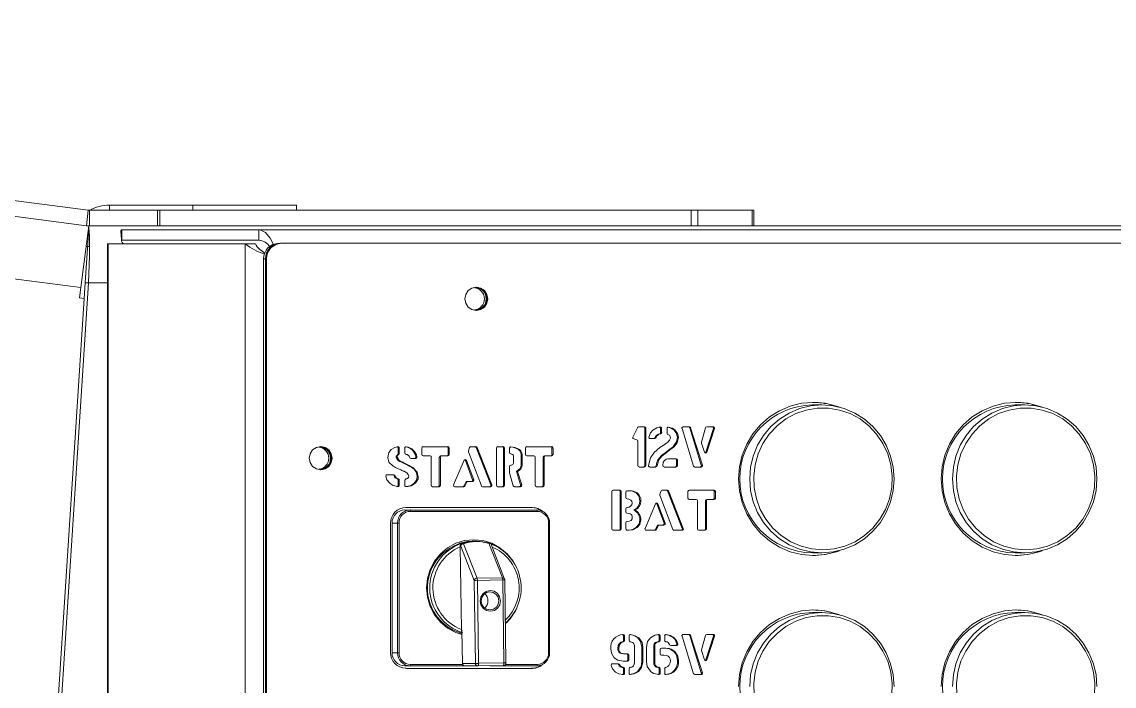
# Model space of a CAD drawing. Header units: millimetres. Extents: x 0 to 197, y 0 to 196.
# Drawn here: x 75.11 to 85.63, y 152.1 to 158.5 of the extents above; entities that cross this region are included whole.
import ezdxf

# ---------------------------------------------------------------- set-up
doc = ezdxf.new("R2010")
doc.units = ezdxf.units.MM

msp = doc.modelspace()

# ---------------------------------------------------------------- linework, layer by layer
at = {"color": 8, "linetype": 'Continuous', "lineweight": 15}
for p, q in [((75.683, 155.937), (55.914, 158.498)), ((75.96, 156.682), (75.96, 156.732)), ((75.76, 156.332), (75.734, 156.332)), ((75.94, 155.982), (75.757, 155.982)), ((81.341, 154.594), (81.338, 154.594)), ((78.815, 154.405), (78.813, 154.405)), ((79.824, 154.402), (79.823, 154.402)), ((78.814, 154.02), (78.815, 154.02)), ((80.197, 153.669), (80.187, 153.669)), ((80.963, 153.6), (80.963, 153.6)), ((80.975, 152.595), (80.973, 152.595)), ((81.318, 152.595), (81.316, 152.595)), ((80.197, 152.419), (80.187, 152.419)), ((78.857, 152.307), (79.359, 152.307)), ((79.771, 152.307), (80.077, 152.307)), ((80.973, 152.21), (80.975, 152.21)), ((81.316, 152.21), (81.318, 152.21))]:
    msp.add_line(p, q, dxfattribs=at)
at = {"color": 7, "linetype": 'Continuous', "lineweight": 15}
for p, q in [((73.091, 157.029), (75.755, 156.683)), ((73.072, 156.88), (75.736, 156.534)), ((76.76, 156.732), (75.96, 156.732)), ((76.76, 156.732), (76.76, 156.682)), ((77.76, 156.732), (76.76, 156.732)), ((77.76, 156.682), (77.76, 156.732)), ((75.755, 156.683), (75.736, 156.534)), ((75.767, 156.682), (75.767, 156.532)), ((75.767, 156.682), (76.421, 156.682)), ((76.421, 156.682), (76.421, 156.532)), ((76.442, 156.682), (76.421, 156.682)), ((76.442, 156.532), (76.442, 156.682)), ((76.442, 156.682), (81.561, 156.682)), ((81.561, 156.682), (81.561, 156.532)), ((81.624, 156.682), (81.561, 156.682)), ((81.624, 156.532), (81.624, 156.682)), ((82.149, 156.682), (81.624, 156.682)), ((82.149, 156.682), (82.149, 156.532)), ((82.165, 156.682), (82.149, 156.682)), ((82.165, 156.532), (82.165, 156.682)), ((75.76, 156.532), (75.683, 155.937)), ((75.76, 156.532), (75.759, 156.532)), ((75.759, 156.509), (75.76, 156.532)), ((75.767, 156.532), (75.76, 156.532)), ((75.767, 156.532), (76.421, 156.532)), ((76.421, 156.532), (76.442, 156.532)), ((76.442, 156.532), (81.561, 156.532)), ((81.561, 156.532), (81.624, 156.532)), ((81.624, 156.532), (81.761, 156.532)), ((151.544, 156.532), (81.761, 156.532)), ((75.75, 156.365), (75.759, 156.509)), ((76.077, 156.494), (76.077, 156.394)), ((76.077, 156.494), (77.398, 156.494)), ((77.398, 156.494), (94.266, 156.494)), ((77.398, 156.394), (77.398, 156.494)), ((75.725, 155.982), (75.75, 156.365)), ((75.94, 156.356), (75.94, 147.733)), ((75.945, 147.73), (75.945, 156.359)), ((75.945, 156.359), (77.266, 156.359)), ((76.077, 156.394), (77.398, 156.394)), ((77.266, 147.73), (77.266, 156.359)), ((77.364, 156.359), (77.266, 156.359)), ((77.607, 156.364), (77.617, 156.364)), ((94.202, 156.364), (77.617, 156.364)), ((77.461, 156.214), (77.443, 156.214)), ((77.443, 156.214), (77.443, 147.974)), ((77.47, 156.214), (77.461, 156.214)), ((77.461, 156.214), (77.461, 147.874)), ((77.461, 156.214), (77.461, 147.974)), ((77.47, 156.214), (77.47, 147.874)), ((75.183, 147.082), (75.757, 155.982)), ((75.67, 155.838), (75.683, 155.937)), ((75.715, 155.832), (75.725, 155.982)), ((75.725, 155.982), (75.757, 155.982)), ((75.715, 155.832), (75.154, 147.132)), ((75.715, 155.832), (75.67, 155.838)), ((82.819, 154.807), (82.727, 154.807)), ((84.772, 154.807), (84.679, 154.807)), ((81, 154.498), (81.043, 154.588)), ((81.054, 154.595), (81.112, 154.595)), ((81.124, 154.583), (81.114, 154.583)), ((81.114, 154.222), (81.114, 154.583)), ((81.124, 154.583), (81.124, 154.222)), ((81.266, 154.529), (81.257, 154.529)), ((81.276, 154.582), (81.266, 154.582)), ((81.266, 154.541), (81.266, 154.582)), ((81.266, 154.541), (81.276, 154.541)), ((81.276, 154.582), (81.276, 154.541)), ((81.328, 154.533), (81.328, 154.582)), ((81.392, 154.567), (81.402, 154.567)), ((81.402, 154.566), (81.393, 154.566)), ((81.584, 154.218), (81.472, 154.579)), ((81.483, 154.595), (81.544, 154.595)), ((81.555, 154.586), (81.546, 154.586)), ((81.658, 154.226), (81.546, 154.586)), ((81.555, 154.586), (81.668, 154.226)), ((81.659, 154.447), (81.698, 154.586)), ((81.702, 154.352), (81.776, 154.579)), ((81.71, 154.595), (81.774, 154.595)), ((81.786, 154.579), (81.711, 154.352)), ((81.786, 154.579), (81.776, 154.579)), ((81.038, 154.471), (81.007, 154.48)), ((81.046, 154.222), (81.046, 154.459)), ((81.21, 154.484), (81.164, 154.484)), ((81.212, 154.494), (81.222, 154.494)), ((81.229, 154.517), (81.239, 154.517)), ((81.428, 154.496), (81.438, 154.496)), ((81.438, 154.495), (81.428, 154.495)), ((81.688, 154.352), (81.659, 154.44)), ((78.743, 154.329), (78.733, 154.329)), ((78.749, 154.392), (78.739, 154.392)), ((78.739, 154.34), (78.739, 154.392)), ((78.739, 154.34), (78.749, 154.34)), ((78.749, 154.392), (78.749, 154.34)), ((78.802, 154.344), (78.802, 154.392)), ((78.966, 154.329), (78.966, 154.393)), ((78.979, 154.405), (79.218, 154.405)), ((79.046, 154.316), (78.979, 154.316)), ((79.147, 154.316), (79.157, 154.316)), ((79.218, 154.316), (79.157, 154.316)), ((79.23, 154.393), (79.22, 154.393)), ((79.22, 154.329), (79.22, 154.393)), ((79.22, 154.329), (79.23, 154.329)), ((79.23, 154.393), (79.23, 154.329)), ((79.416, 154.365), (79.427, 154.397)), ((79.541, 154.027), (79.416, 154.356)), ((79.438, 154.405), (79.488, 154.405)), ((79.499, 154.397), (79.489, 154.397)), ((79.631, 154.036), (79.489, 154.397)), ((79.499, 154.397), (79.641, 154.036)), ((79.686, 154.032), (79.686, 154.393)), ((79.698, 154.405), (79.751, 154.405)), ((79.763, 154.393), (79.753, 154.393)), ((79.753, 154.032), (79.753, 154.393)), ((79.763, 154.393), (79.763, 154.032)), ((79.811, 154.348), (79.811, 154.389)), ((79.85, 154.252), (79.85, 154.31)), ((79.879, 154.388), (79.888, 154.388)), ((79.889, 154.387), (79.879, 154.387)), ((79.922, 154.326), (79.932, 154.326)), ((79.932, 154.326), (79.922, 154.326)), ((79.922, 154.231), (79.922, 154.326)), ((79.932, 154.326), (79.932, 154.231)), ((79.966, 154.329), (79.966, 154.393)), ((79.978, 154.405), (80.217, 154.405)), ((80.045, 154.316), (79.978, 154.316)), ((80.147, 154.316), (80.157, 154.316)), ((80.217, 154.316), (80.157, 154.316)), ((80.23, 154.393), (80.22, 154.393)), ((80.22, 154.329), (80.22, 154.393)), ((80.22, 154.329), (80.23, 154.329)), ((80.23, 154.393), (80.23, 154.329)), ((81.309, 154.346), (81.319, 154.346)), ((81.39, 154.409), (81.4, 154.409)), ((81.399, 154.408), (81.39, 154.408)), ((81.702, 154.352), (81.711, 154.352)), ((78.72, 154.305), (78.73, 154.305)), ((78.773, 154.255), (78.782, 154.255)), ((78.908, 154.292), (78.862, 154.292)), ((78.862, 154.292), (78.898, 154.292)), ((78.87, 154.204), (78.88, 154.204)), ((78.88, 154.204), (78.87, 154.204)), ((78.908, 154.292), (78.898, 154.292)), ((78.91, 154.307), (78.919, 154.307)), ((79.058, 154.032), (79.058, 154.304)), ((79.145, 154.304), (79.135, 154.304)), ((79.135, 154.032), (79.135, 154.304)), ((79.145, 154.304), (79.145, 154.032)), ((79.273, 154.037), (79.373, 154.274)), ((79.396, 154.273), (79.386, 154.273)), ((79.456, 154.086), (79.386, 154.273)), ((79.396, 154.273), (79.466, 154.086)), ((79.811, 154.157), (79.811, 154.214)), ((79.922, 154.231), (79.932, 154.231)), ((79.932, 154.23), (79.922, 154.23)), ((80.058, 154.032), (80.058, 154.304)), ((80.145, 154.304), (80.135, 154.304)), ((80.135, 154.032), (80.135, 154.304)), ((80.145, 154.304), (80.145, 154.032)), ((81.112, 154.209), (81.059, 154.209)), ((81.114, 154.222), (81.124, 154.222)), ((81.221, 154.209), (81.161, 154.209)), ((81.223, 154.22), (81.233, 154.22)), ((81.239, 154.279), (81.249, 154.279)), ((81.288, 154.222), (81.288, 154.227)), ((81.416, 154.209), (81.3, 154.209)), ((81.337, 154.288), (81.416, 154.288)), ((81.428, 154.276), (81.418, 154.276)), ((81.418, 154.222), (81.418, 154.276)), ((81.418, 154.222), (81.428, 154.222)), ((81.428, 154.276), (81.428, 154.222)), ((81.656, 154.209), (81.595, 154.209)), ((81.658, 154.226), (81.668, 154.226)), ((78.632, 154.134), (78.698, 154.134)), ((78.71, 154.124), (78.7, 154.124)), ((78.71, 154.106), (78.719, 154.106)), ((78.923, 154.115), (78.932, 154.115)), ((78.932, 154.114), (78.923, 154.114)), ((79.847, 154.028), (79.812, 154.153)), ((79.877, 154.167), (79.887, 154.167)), ((79.918, 154.036), (79.877, 154.167)), ((79.887, 154.167), (79.928, 154.036)), ((78.73, 154.096), (78.74, 154.096)), ((78.749, 154.084), (78.739, 154.084)), ((78.739, 154.033), (78.739, 154.084)), ((78.739, 154.033), (78.749, 154.033)), ((78.749, 154.084), (78.749, 154.033)), ((78.802, 154.032), (78.802, 154.082)), ((78.812, 154.02), (78.823, 154.02)), ((78.832, 154.02), (78.815, 154.02)), ((78.832, 154.02), (78.823, 154.02)), ((78.823, 154.02), (78.833, 154.02)), ((78.899, 154.049), (78.89, 154.049)), ((78.89, 154.049), (78.9, 154.049)), ((79.133, 154.019), (79.07, 154.019)), ((79.135, 154.032), (79.145, 154.032)), ((79.371, 154.019), (79.284, 154.019)), ((79.372, 154.026), (79.393, 154.069)), ((79.372, 154.026), (79.382, 154.026)), ((79.403, 154.069), (79.382, 154.026)), ((79.393, 154.069), (79.403, 154.069)), ((79.455, 154.069), (79.403, 154.069)), ((79.456, 154.086), (79.466, 154.086)), ((79.63, 154.019), (79.552, 154.019)), ((79.631, 154.036), (79.641, 154.036)), ((79.751, 154.019), (79.698, 154.019)), ((79.753, 154.032), (79.763, 154.032)), ((79.916, 154.019), (79.859, 154.019)), ((79.918, 154.036), (79.928, 154.036)), ((80.132, 154.019), (80.07, 154.019)), ((80.135, 154.032), (80.145, 154.032)), ((80.795, 153.613), (80.795, 153.974)), ((80.808, 153.986), (80.875, 153.986)), ((80.887, 153.974), (80.877, 153.974)), ((80.877, 153.613), (80.877, 153.974)), ((80.887, 153.974), (80.887, 153.613)), ((80.931, 153.915), (80.931, 153.968)), ((81.029, 153.959), (81.039, 153.959)), ((81.039, 153.959), (81.029, 153.959)), ((81.26, 153.946), (81.27, 153.978)), ((81.384, 153.608), (81.26, 153.937)), ((81.282, 153.986), (81.331, 153.986)), ((81.343, 153.978), (81.333, 153.978)), ((81.475, 153.617), (81.333, 153.978)), ((81.343, 153.978), (81.484, 153.617)), ((81.529, 153.91), (81.529, 153.974)), ((81.542, 153.986), (81.781, 153.986)), ((81.609, 153.897), (81.542, 153.897)), ((81.71, 153.897), (81.72, 153.897)), ((81.781, 153.897), (81.72, 153.897)), ((81.793, 153.974), (81.783, 153.974)), ((81.783, 153.91), (81.783, 153.974)), ((81.783, 153.91), (81.793, 153.91)), ((81.793, 153.974), (81.793, 153.91)), ((78.803, 153.794), (78.854, 153.794)), ((80.033, 153.819), (78.813, 153.819)), ((78.854, 153.794), (80.075, 153.794)), ((80.077, 153.782), (78.857, 153.782)), ((80.931, 153.777), (80.931, 153.807)), ((81.008, 153.794), (81.017, 153.794)), ((81.06, 153.83), (81.05, 153.83)), ((81.051, 153.83), (81.06, 153.83)), ((81.066, 153.884), (81.075, 153.884)), ((81.075, 153.883), (81.066, 153.883)), ((81.117, 153.618), (81.217, 153.855)), ((81.239, 153.854), (81.229, 153.854)), ((81.3, 153.667), (81.229, 153.854)), ((81.239, 153.854), (81.309, 153.667)), ((81.621, 153.613), (81.621, 153.885)), ((81.708, 153.885), (81.698, 153.885)), ((81.698, 153.613), (81.698, 153.885)), ((81.708, 153.885), (81.708, 153.613)), ((81.066, 153.701), (81.075, 153.701)), ((81.075, 153.7), (81.066, 153.7)), ((78.666, 153.669), (78.666, 152.419)), ((78.681, 153.669), (78.681, 152.419)), ((78.732, 153.669), (78.681, 153.669)), ((78.732, 152.419), (78.732, 153.669)), ((78.747, 153.669), (78.732, 153.669)), ((78.747, 153.669), (78.747, 152.419)), ((80.187, 152.419), (80.187, 153.669)), ((80.197, 152.419), (80.197, 153.669)), ((80.875, 153.6), (80.808, 153.6)), ((80.877, 153.613), (80.887, 153.613)), ((80.931, 153.614), (80.931, 153.672)), ((81.041, 153.625), (81.031, 153.625)), ((81.031, 153.625), (81.041, 153.625)), ((81.215, 153.6), (81.128, 153.6)), ((81.216, 153.607), (81.237, 153.65)), ((81.216, 153.607), (81.225, 153.607)), ((81.247, 153.65), (81.225, 153.607)), ((81.237, 153.65), (81.247, 153.65)), ((81.298, 153.65), (81.247, 153.65)), ((81.3, 153.667), (81.309, 153.667)), ((81.473, 153.6), (81.396, 153.6)), ((81.475, 153.617), (81.484, 153.617)), ((81.696, 153.6), (81.633, 153.6)), ((81.698, 153.613), (81.708, 153.613)), ((79.349, 153.473), (79.36, 153.473)), ((79.369, 153.47), (79.498, 153.139)), ((79.487, 153.494), (79.456, 153.494)), ((79.742, 153.142), (79.613, 153.474)), ((79.763, 153.13), (79.63, 153.471)), ((79.337, 153.448), (79.337, 153.44)), ((79.343, 153.448), (79.337, 153.448)), ((79.337, 153.44), (79.348, 152.645)), ((79.472, 153.117), (79.343, 153.448)), ((82.727, 153.382), (82.819, 153.382)), ((84.679, 153.382), (84.772, 153.382)), ((79.482, 152.317), (79.472, 153.117)), ((79.498, 153.139), (79.742, 153.142)), ((79.745, 153.121), (79.501, 153.117)), ((79.501, 153.117), (79.512, 152.318)), ((79.756, 152.321), (79.745, 153.121)), ((79.776, 152.321), (79.765, 153.121)), ((82.819, 152.807), (82.727, 152.807)), ((84.772, 152.807), (84.679, 152.807)), ((79.348, 152.645), (79.347, 152.636)), ((79.347, 152.636), (79.353, 152.636)), ((79.353, 152.636), (79.357, 152.317)), ((79.353, 152.631), (79.357, 152.317)), ((79.33, 152.613), (79.353, 152.607)), ((80.908, 152.525), (80.898, 152.525)), ((80.918, 152.582), (80.908, 152.582)), ((80.908, 152.537), (80.908, 152.582)), ((80.908, 152.537), (80.918, 152.537)), ((80.918, 152.582), (80.918, 152.537)), ((80.962, 152.538), (80.962, 152.582)), ((81.046, 152.564), (81.055, 152.564)), ((81.056, 152.564), (81.046, 152.564)), ((81.25, 152.525), (81.24, 152.525)), ((81.261, 152.582), (81.251, 152.582)), ((81.251, 152.538), (81.251, 152.582)), ((81.251, 152.538), (81.261, 152.538)), ((81.261, 152.582), (81.261, 152.538)), ((81.305, 152.538), (81.305, 152.582)), ((81.381, 152.57), (81.391, 152.57)), ((81.391, 152.57), (81.382, 152.57)), ((81.584, 152.218), (81.472, 152.579)), ((81.483, 152.595), (81.544, 152.595)), ((81.555, 152.586), (81.546, 152.586)), ((81.658, 152.226), (81.546, 152.586)), ((81.555, 152.586), (81.668, 152.226)), ((81.659, 152.447), (81.698, 152.586)), ((81.702, 152.352), (81.776, 152.579)), ((81.71, 152.595), (81.774, 152.595)), ((81.786, 152.579), (81.711, 152.352)), ((81.786, 152.579), (81.776, 152.579)), ((78.681, 152.419), (78.732, 152.419)), ((78.747, 152.419), (78.732, 152.419)), ((80.853, 152.461), (80.863, 152.461)), ((80.862, 152.43), (80.871, 152.43)), ((80.868, 152.506), (80.877, 152.506)), ((81.013, 152.316), (81.013, 152.488)), ((81.085, 152.473), (81.095, 152.473)), ((81.095, 152.472), (81.085, 152.472)), ((81.085, 152.332), (81.085, 152.472)), ((81.095, 152.472), (81.095, 152.332)), ((81.129, 152.332), (81.129, 152.472)), ((81.201, 152.488), (81.211, 152.488)), ((81.201, 152.316), (81.201, 152.488)), ((81.211, 152.488), (81.211, 152.316)), ((81.262, 152.408), (81.262, 152.452)), ((81.274, 152.464), (81.317, 152.464)), ((81.317, 152.464), (81.308, 152.464)), ((81.421, 152.491), (81.363, 152.491)), ((81.393, 152.433), (81.403, 152.433)), ((81.403, 152.432), (81.394, 152.432)), ((81.423, 152.506), (81.433, 152.506)), ((81.688, 152.352), (81.659, 152.44)), ((79.357, 152.317), (79.482, 152.317)), ((79.512, 152.318), (79.756, 152.321)), ((80.802, 152.314), (80.86, 152.314)), ((80.888, 152.411), (80.898, 152.411)), ((80.949, 152.34), (80.906, 152.34)), ((80.939, 152.409), (80.949, 152.409)), ((80.961, 152.397), (80.951, 152.397)), ((80.951, 152.352), (80.951, 152.397)), ((80.951, 152.352), (80.961, 152.352)), ((80.961, 152.397), (80.961, 152.352)), ((81.095, 152.332), (81.085, 152.332)), ((81.085, 152.332), (81.095, 152.332)), ((81.201, 152.316), (81.211, 152.316)), ((81.438, 152.346), (81.428, 152.346)), ((81.428, 152.346), (81.438, 152.346)), ((81.702, 152.352), (81.711, 152.352)), ((78.854, 152.294), (78.803, 152.294)), ((78.813, 152.269), (80.033, 152.269)), ((79.373, 152.294), (78.854, 152.294)), ((79.507, 152.293), (79.382, 152.293)), ((79.751, 152.296), (79.507, 152.293)), ((80.075, 152.294), (79.624, 152.294)), ((80.872, 152.305), (80.862, 152.305)), ((80.897, 152.279), (80.907, 152.279)), ((80.918, 152.267), (80.908, 152.267)), ((80.908, 152.222), (80.908, 152.267)), ((80.908, 152.222), (80.918, 152.222)), ((80.918, 152.267), (80.918, 152.222)), ((80.962, 152.222), (80.962, 152.267)), ((81.046, 152.241), (81.056, 152.241)), ((81.055, 152.24), (81.046, 152.24)), ((81.24, 152.279), (81.25, 152.279)), ((81.261, 152.267), (81.251, 152.267)), ((81.251, 152.222), (81.251, 152.267)), ((81.251, 152.222), (81.261, 152.222)), ((81.261, 152.267), (81.261, 152.222)), ((81.305, 152.222), (81.305, 152.267)), ((81.656, 152.209), (81.595, 152.209)), ((81.658, 152.226), (81.668, 152.226))]:
    msp.add_line(p, q, dxfattribs=at)
at = {"color": 7, "linetype": 'Continuous', "lineweight": 15, "flags": 128}
for points in [[(77.538, 156.354), (77.505, 156.415), (77.462, 156.467), (77.416, 156.492), (77.398, 156.494)], [(79.601, 155.829), (79.593, 155.872), (79.569, 155.909), (79.533, 155.933), (79.491, 155.942), (79.449, 155.933), (79.414, 155.909), (79.39, 155.872), (79.382, 155.829), (79.39, 155.786), (79.414, 155.75), (79.449, 155.725), (79.491, 155.717), (79.533, 155.725), (79.569, 155.75), (79.593, 155.786), (79.601, 155.829)], [(82.988, 154.786), (82.959, 154.796), (82.849, 154.823), (82.737, 154.832), (82.624, 154.823), (82.514, 154.796), (82.41, 154.751), (82.314, 154.691), (82.228, 154.616), (82.154, 154.528), (82.095, 154.429), (82.052, 154.322), (82.026, 154.21), (82.017, 154.094), (82.026, 153.979), (82.052, 153.866), (82.095, 153.759), (82.154, 153.661), (82.228, 153.573), (82.314, 153.498), (82.41, 153.437), (82.514, 153.393), (82.624, 153.366), (82.737, 153.357), (82.849, 153.366), (82.959, 153.393), (82.988, 153.403)], [(82.819, 153.382), (82.71, 153.391), (82.604, 153.417), (82.503, 153.459), (82.41, 153.518), (82.327, 153.59), (82.257, 153.675), (82.2, 153.771), (82.158, 153.874), (82.132, 153.983), (82.124, 154.094), (82.132, 154.206), (82.158, 154.314), (82.2, 154.418), (82.257, 154.513), (82.327, 154.598), (82.41, 154.671), (82.503, 154.729), (82.604, 154.772), (82.71, 154.798), (82.819, 154.807), (82.928, 154.798), (83.034, 154.772), (83.135, 154.729), (83.228, 154.671), (83.311, 154.598), (83.382, 154.513), (83.439, 154.418), (83.481, 154.314), (83.506, 154.206), (83.515, 154.094), (83.506, 153.983), (83.481, 153.874), (83.439, 153.771), (83.382, 153.675), (83.311, 153.59), (83.228, 153.518), (83.135, 153.459), (83.034, 153.417), (82.928, 153.391), (82.819, 153.382)], [(82.829, 153.411), (82.722, 153.42), (82.618, 153.446), (82.519, 153.489), (82.428, 153.548), (82.348, 153.621), (82.28, 153.706), (82.226, 153.801), (82.188, 153.904), (82.167, 154.012), (82.162, 154.122), (82.175, 154.231), (82.205, 154.337), (82.251, 154.436), (82.312, 154.527), (82.387, 154.606), (82.473, 154.672), (82.568, 154.723), (82.669, 154.758), (82.775, 154.775), (82.883, 154.775), (82.989, 154.758), (83.091, 154.723), (83.186, 154.672), (83.271, 154.606), (83.346, 154.527), (83.407, 154.436), (83.453, 154.337), (83.483, 154.231), (83.496, 154.122), (83.491, 154.012), (83.47, 153.904), (83.432, 153.801), (83.378, 153.706), (83.31, 153.621), (83.23, 153.548), (83.139, 153.489), (83.04, 153.446), (82.936, 153.42), (82.829, 153.411)], [(84.94, 154.786), (84.912, 154.796), (84.802, 154.823), (84.689, 154.832), (84.577, 154.823), (84.467, 154.796), (84.362, 154.751), (84.266, 154.691), (84.18, 154.616), (84.107, 154.528), (84.048, 154.429), (84.004, 154.322), (83.978, 154.21), (83.969, 154.094), (83.978, 153.979), (84.004, 153.866), (84.048, 153.759), (84.107, 153.661), (84.18, 153.573), (84.266, 153.498), (84.362, 153.437), (84.467, 153.393), (84.577, 153.366), (84.689, 153.357), (84.802, 153.366), (84.912, 153.393), (84.94, 153.403)], [(84.772, 153.382), (84.663, 153.391), (84.557, 153.417), (84.456, 153.459), (84.363, 153.518), (84.28, 153.59), (84.209, 153.675), (84.152, 153.771), (84.11, 153.874), (84.085, 153.983), (84.076, 154.094), (84.085, 154.206), (84.11, 154.314), (84.152, 154.418), (84.209, 154.513), (84.28, 154.598), (84.363, 154.671), (84.456, 154.729), (84.557, 154.772), (84.663, 154.798), (84.772, 154.807), (84.88, 154.798), (84.987, 154.772), (85.087, 154.729), (85.18, 154.671), (85.263, 154.598), (85.334, 154.513), (85.391, 154.418), (85.433, 154.314), (85.459, 154.206), (85.467, 154.094), (85.459, 153.983), (85.433, 153.874), (85.391, 153.771), (85.334, 153.675), (85.263, 153.59), (85.18, 153.518), (85.087, 153.459), (84.987, 153.417), (84.88, 153.391), (84.772, 153.382)], [(84.781, 153.411), (84.674, 153.42), (84.57, 153.446), (84.471, 153.489), (84.381, 153.548), (84.3, 153.621), (84.232, 153.706), (84.179, 153.801), (84.141, 153.904), (84.119, 154.012), (84.115, 154.122), (84.128, 154.231), (84.158, 154.337), (84.204, 154.436), (84.265, 154.527), (84.339, 154.606), (84.425, 154.672), (84.52, 154.723), (84.622, 154.758), (84.728, 154.775), (84.835, 154.775), (84.941, 154.758), (85.043, 154.723), (85.138, 154.672), (85.224, 154.606), (85.298, 154.527), (85.359, 154.436), (85.405, 154.337), (85.435, 154.231), (85.448, 154.122), (85.444, 154.012), (85.422, 153.904), (85.384, 153.801), (85.331, 153.706), (85.263, 153.621), (85.182, 153.548), (85.092, 153.489), (84.993, 153.446), (84.888, 153.42), (84.781, 153.411)], [(81.152, 154.498), (81.167, 154.539), (81.191, 154.565)], [(81.191, 154.565), (81.229, 154.587), (81.263, 154.595)], [(81.229, 154.517), (81.244, 154.525), (81.257, 154.529)], [(81.266, 154.529), (81.25, 154.524), (81.239, 154.517)], [(81.392, 154.567), (81.36, 154.587), (81.331, 154.594)], [(81.35, 154.515), (81.342, 154.519), (81.335, 154.522)], [(81.341, 154.594), (81.377, 154.583), (81.402, 154.567)], [(81.428, 154.496), (81.416, 154.539), (81.393, 154.566)], [(81.402, 154.566), (81.43, 154.531), (81.438, 154.496)], [(81.204, 154.35), (81.259, 154.396), (81.306, 154.427)], [(81.212, 154.494), (81.219, 154.509), (81.229, 154.517)], [(81.239, 154.517), (81.227, 154.506), (81.222, 154.494)], [(81.36, 154.486), (81.358, 154.503), (81.35, 154.515)], [(81.39, 154.409), (81.42, 154.453), (81.428, 154.495)], [(81.438, 154.495), (81.425, 154.443), (81.4, 154.409)], [(78.102, 154.294), (78.094, 154.337), (78.07, 154.373), (78.035, 154.398), (77.993, 154.406), (77.951, 154.398), (77.915, 154.373), (77.891, 154.337), (77.883, 154.294), (77.891, 154.251), (77.915, 154.214), (77.951, 154.19), (77.993, 154.181), (78.035, 154.19), (78.07, 154.214), (78.094, 154.251), (78.102, 154.294)], [(78.638, 154.302), (78.648, 154.349), (78.671, 154.378)], [(78.672, 154.379), (78.706, 154.398), (78.736, 154.405)], [(78.839, 154.321), (78.825, 154.329), (78.813, 154.331)], [(78.851, 154.299), (78.845, 154.312), (78.839, 154.321)], [(79.879, 154.388), (79.843, 154.399), (79.814, 154.402)], [(79.838, 154.332), (79.829, 154.334), (79.822, 154.335)], [(79.824, 154.402), (79.861, 154.397), (79.888, 154.388)], [(79.85, 154.31), (79.847, 154.325), (79.843, 154.329), (79.838, 154.332)], [(81.148, 154.223), (81.169, 154.299), (81.204, 154.349)], [(81.239, 154.279), (81.276, 154.319), (81.309, 154.346)], [(81.319, 154.346), (81.277, 154.312), (81.249, 154.279)], [(81.309, 154.346), (81.355, 154.38), (81.39, 154.408)], [(81.399, 154.408), (81.355, 154.373), (81.319, 154.346)], [(78.69, 154.217), (78.65, 154.257), (78.638, 154.301)], [(78.88, 154.204), (78.921, 154.16), (78.932, 154.115)], [(79.822, 154.227), (79.831, 154.228), (79.837, 154.23)], [(79.877, 154.167), (79.912, 154.196), (79.92, 154.212), (79.922, 154.23)], [(81.223, 154.22), (81.23, 154.253), (81.239, 154.279)], [(81.249, 154.279), (81.238, 154.246), (81.233, 154.22)], [(81.288, 154.227), (81.292, 154.251), (81.3, 154.268)], [(81.301, 154.269), (81.318, 154.285), (81.336, 154.288)], [(78.661, 154.051), (78.631, 154.085), (78.62, 154.12)], [(78.71, 154.106), (78.703, 154.116), (78.7, 154.124)], [(78.71, 154.124), (78.714, 154.113), (78.719, 154.106)], [(78.73, 154.096), (78.718, 154.101), (78.71, 154.106)], [(78.719, 154.106), (78.73, 154.099), (78.74, 154.096)], [(78.813, 154.095), (78.822, 154.096), (78.829, 154.099)], [(78.89, 154.049), (78.915, 154.082), (78.923, 154.114)], [(78.735, 154.02), (78.692, 154.032), (78.662, 154.051)], [(78.823, 154.02), (78.863, 154.03), (78.89, 154.049)], [(78.899, 154.049), (78.864, 154.027), (78.833, 154.02)], [(80.942, 153.981), (80.949, 153.981), (80.955, 153.981)], [(80.945, 153.902), (80.944, 153.902), (80.943, 153.902)], [(80.979, 153.891), (80.961, 153.9), (80.945, 153.902)], [(80.955, 153.981), (81.004, 153.975), (81.039, 153.959)], [(81.029, 153.959), (80.984, 153.978), (80.955, 153.98)], [(80.993, 153.861), (80.989, 153.88), (80.979, 153.891)], [(81.066, 153.884), (81.055, 153.931), (81.029, 153.959)], [(80.942, 153.819), (80.963, 153.823), (80.977, 153.831)], [(80.977, 153.831), (80.99, 153.846), (80.993, 153.861)], [(81.008, 153.794), (81.035, 153.81), (81.05, 153.83)], [(81.06, 153.83), (81.039, 153.806), (81.017, 153.794)], [(81.051, 153.83), (81.063, 153.859), (81.066, 153.883)], [(81.075, 153.883), (81.071, 153.852), (81.06, 153.83)], [(80.993, 153.725), (80.992, 153.736), (80.988, 153.745), (80.981, 153.753), (80.972, 153.759), (80.942, 153.765)], [(80.942, 153.684), (80.963, 153.687), (80.981, 153.695), (80.991, 153.709), (80.993, 153.725)], [(81.031, 153.625), (81.059, 153.663), (81.066, 153.7)], [(81.075, 153.7), (81.065, 153.654), (81.041, 153.625)], [(80.963, 153.6), (80.95, 153.601), (80.941, 153.602)], [(81.041, 153.625), (80.999, 153.605), (80.963, 153.6)], [(80.963, 153.602), (80.999, 153.607), (81.031, 153.625)], [(79.456, 153.494), (79.406, 153.491), (79.33, 153.475)], [(79.547, 153.487), (79.501, 153.494), (79.456, 153.497)], [(79.625, 153.474), (79.629, 153.472), (79.63, 153.471)], [(79.627, 152.819), (79.59, 152.826), (79.558, 152.848), (79.536, 152.88), (79.528, 152.918), (79.535, 152.956), (79.556, 152.989), (79.587, 153.011), (79.625, 153.019), (79.662, 153.012), (79.694, 152.991), (79.716, 152.959), (79.724, 152.921), (79.717, 152.882), (79.696, 152.85), (79.665, 152.827), (79.627, 152.819)], [(79.624, 152.832), (79.657, 152.839), (79.685, 152.858), (79.703, 152.887), (79.709, 152.92), (79.702, 152.954), (79.683, 152.982), (79.655, 153.001), (79.622, 153.007), (79.59, 153), (79.562, 152.98), (79.544, 152.952), (79.538, 152.918), (79.545, 152.885), (79.564, 152.857), (79.592, 152.838), (79.624, 152.832)], [(82.988, 152.786), (82.959, 152.796), (82.849, 152.823), (82.737, 152.832), (82.624, 152.823), (82.514, 152.796), (82.41, 152.751), (82.314, 152.691), (82.228, 152.616), (82.154, 152.528), (82.095, 152.429), (82.052, 152.322), (82.026, 152.21), (82.017, 152.094)], [(82.124, 152.094), (82.132, 152.206), (82.158, 152.314), (82.2, 152.418), (82.257, 152.513), (82.327, 152.598), (82.41, 152.671), (82.503, 152.729), (82.604, 152.772), (82.71, 152.798), (82.819, 152.807), (82.928, 152.798), (83.034, 152.772), (83.135, 152.729), (83.228, 152.671), (83.311, 152.598), (83.382, 152.513), (83.439, 152.418), (83.481, 152.314), (83.506, 152.206), (83.515, 152.094)], [(82.167, 152.012), (82.162, 152.122), (82.175, 152.231), (82.205, 152.337), (82.251, 152.436), (82.312, 152.527), (82.387, 152.606), (82.473, 152.672), (82.568, 152.723), (82.669, 152.758), (82.775, 152.775), (82.883, 152.775), (82.989, 152.758), (83.091, 152.723), (83.186, 152.672), (83.271, 152.606), (83.346, 152.527), (83.407, 152.436), (83.453, 152.337), (83.483, 152.231), (83.496, 152.122), (83.491, 152.012)], [(84.94, 152.786), (84.912, 152.796), (84.802, 152.823), (84.689, 152.832), (84.577, 152.823), (84.467, 152.796), (84.362, 152.751), (84.266, 152.691), (84.18, 152.616), (84.107, 152.528), (84.048, 152.429), (84.004, 152.322), (83.978, 152.21), (83.969, 152.094)], [(84.076, 152.094), (84.085, 152.206), (84.11, 152.314), (84.152, 152.418), (84.209, 152.513), (84.28, 152.598), (84.363, 152.671), (84.456, 152.729), (84.557, 152.772), (84.663, 152.798), (84.772, 152.807), (84.88, 152.798), (84.987, 152.772), (85.087, 152.729), (85.18, 152.671), (85.263, 152.598), (85.334, 152.513), (85.391, 152.418), (85.433, 152.314), (85.459, 152.206), (85.467, 152.094)], [(84.119, 152.012), (84.115, 152.122), (84.128, 152.231), (84.158, 152.337), (84.204, 152.436), (84.265, 152.527), (84.339, 152.606), (84.425, 152.672), (84.52, 152.723), (84.622, 152.758), (84.728, 152.775), (84.835, 152.775), (84.941, 152.758), (85.043, 152.723), (85.138, 152.672), (85.224, 152.606), (85.298, 152.527), (85.359, 152.436), (85.405, 152.337), (85.435, 152.231), (85.448, 152.122), (85.444, 152.012)], [(80.868, 152.506), (80.883, 152.52), (80.898, 152.525)], [(80.908, 152.525), (80.889, 152.517), (80.877, 152.506)], [(81.046, 152.564), (81.003, 152.588), (80.965, 152.595)], [(81.013, 152.488), (81.009, 152.505), (80.998, 152.518), (80.973, 152.525)], [(80.975, 152.595), (81.022, 152.584), (81.055, 152.564)], [(81.085, 152.473), (81.073, 152.528), (81.046, 152.564)], [(81.056, 152.564), (81.088, 152.517), (81.095, 152.473)], [(81.129, 152.473), (81.14, 152.528), (81.167, 152.564)], [(81.168, 152.564), (81.211, 152.588), (81.248, 152.595)], [(81.201, 152.488), (81.204, 152.505), (81.215, 152.518), (81.24, 152.525)], [(81.381, 152.57), (81.342, 152.589), (81.308, 152.595)], [(81.318, 152.595), (81.36, 152.586), (81.391, 152.57)], [(81.423, 152.506), (81.405, 152.546), (81.382, 152.57)], [(81.391, 152.57), (81.42, 152.538), (81.433, 152.506)], [(80.82, 152.372), (80.792, 152.417), (80.786, 152.458)], [(80.853, 152.461), (80.858, 152.488), (80.868, 152.506)], [(80.862, 152.43), (80.855, 152.447), (80.853, 152.461)], [(80.888, 152.411), (80.871, 152.419), (80.862, 152.43)], [(80.877, 152.506), (80.866, 152.482), (80.863, 152.461)], [(80.863, 152.461), (80.865, 152.443), (80.871, 152.43)], [(80.871, 152.43), (80.884, 152.416), (80.898, 152.411)], [(81.393, 152.433), (81.348, 152.459), (81.308, 152.464)], [(81.317, 152.464), (81.368, 152.455), (81.403, 152.433)], [(81.428, 152.346), (81.418, 152.399), (81.394, 152.432)], [(81.403, 152.432), (81.431, 152.388), (81.438, 152.346)], [(80.906, 152.34), (80.855, 152.349), (80.82, 152.372)], [(80.939, 152.409), (80.91, 152.41), (80.888, 152.411)], [(80.898, 152.411), (80.926, 152.409), (80.949, 152.409)], [(81.046, 152.241), (81.078, 152.287), (81.085, 152.332)], [(81.095, 152.332), (81.083, 152.276), (81.056, 152.241)], [(81.167, 152.241), (81.135, 152.287), (81.129, 152.332)], [(81.211, 152.316), (81.214, 152.3), (81.225, 152.287), (81.25, 152.279)], [(81.325, 152.393), (81.297, 152.395), (81.274, 152.395)], [(81.352, 152.375), (81.339, 152.388), (81.325, 152.393)], [(81.346, 152.298), (81.358, 152.322), (81.36, 152.343)], [(81.36, 152.343), (81.358, 152.361), (81.352, 152.375)], [(80.832, 152.234), (80.803, 152.266), (80.79, 152.298)], [(80.905, 152.21), (80.862, 152.218), (80.832, 152.234)], [(80.965, 152.21), (81.013, 152.22), (81.046, 152.24)], [(81.055, 152.24), (81.012, 152.217), (80.975, 152.21)], [(81.248, 152.21), (81.201, 152.22), (81.168, 152.24)], [(81.315, 152.279), (81.334, 152.287), (81.346, 152.298)]]:
    msp.add_lwpolyline(points, dxfattribs=at)
at = {"color": 8, "linetype": 'Continuous', "lineweight": 15, "flags": 128}
for points in [[(79.353, 152.594), (79.293, 152.615), (79.215, 152.658), (79.146, 152.715), (79.09, 152.786), (79.048, 152.866), (79.022, 152.954), (79.013, 153.044), (79.022, 153.135), (79.048, 153.222), (79.09, 153.303), (79.146, 153.373), (79.215, 153.431), (79.293, 153.474), (79.379, 153.5), (79.467, 153.509), (79.556, 153.5), (79.641, 153.474), (79.719, 153.431), (79.788, 153.373), (79.845, 153.303), (79.877, 153.244)], [(79.357, 152.317), (79.357, 152.317), (79.357, 152.317)]]:
    msp.add_lwpolyline(points, dxfattribs=at)
at = {"color": 7, "linetype": 'Continuous', "lineweight": 15}
for centre, radius, start, end in [((75.96, 156.332), 0.4, 90, 119.1642), ((75.767, 156.777), 0.095, 262.6, 270), ((75.767, 156.777), 0.245, 262.6, 270), ((74.476, 156.313), 1.6, 2.7605, 5.5735), ((77.585, 156.738), 0.495, 229.9967, 254.5185), ((77.553, 156.462), 0.215, 208.7365, 242.8251), ((77.384, 156.25), 0.145, 34.3612, 84.2478), ((77.591, 156.216), 0.148, 90.6987, 180.6821), ((77.609, 156.216), 0.148, 90.6987, 180.6821), ((77.619, 156.216), 0.148, 90.6987, 180.6821), ((79.463, 155.83), 0.106, 359.3577, 84.5246), ((79.48, 155.831), 0.106, 359.3179, 89.3013), ((79.48, 155.831), 0.111, 359.3391, 86.7349), ((79.463, 155.828), 0.106, 275.4754, 0.6423), ((79.48, 155.828), 0.106, 270.6987, 0.6821), ((79.48, 155.828), 0.111, 273.2651, 0.6609), ((82.741, 154.094), 0.713, 91.1112, 268.8888), ((82.727, 154.127), 0.705, 70.6433, 89.9837), ((84.693, 154.094), 0.713, 91.1112, 268.8888), ((84.679, 154.127), 0.705, 70.6433, 89.9837), ((81.054, 154.583), 0.0122, 90.3137, 154.7364), ((81.102, 154.583), 0.0124, 359.3179, 89.3013), ((81.111, 154.583), 0.0124, 359.3179, 89.3013), ((81.199, 154.556), 0.0123, 127.9504, 130.6527), ((81.254, 154.582), 0.0123, 359.2817, 89.3376), ((81.254, 154.541), 0.0124, 282.5079, 0.4976), ((81.264, 154.582), 0.0123, 359.244, 93.8877), ((81.264, 154.541), 0.0124, 282.5079, 0.4976), ((81.34, 154.582), 0.0123, 83.9869, 180.7902), ((81.34, 154.533), 0.0125, 179.666, 245.7788), ((81.384, 154.557), 0.0123, 48.0602, 50.7848), ((81.394, 154.557), 0.0123, 48.0602, 50.7848), ((81.483, 154.583), 0.0124, 90.9758, 197.9919), ((81.534, 154.583), 0.0122, 16.764, 89.5722), ((81.544, 154.583), 0.0122, 16.764, 89.5722), ((81.71, 154.583), 0.0122, 90.4495, 164.739), ((81.764, 154.583), 0.0125, 341.1821, 89.0117), ((81.774, 154.583), 0.0125, 341.1821, 89.0117), ((81.011, 154.492), 0.0126, 153.9819, 251.8413), ((81.034, 154.459), 0.0125, 359.5806, 72.1209), ((81.165, 154.496), 0.0124, 172.1426, 269.1843), ((81.2, 154.496), 0.0123, 270.5116, 348.9024), ((81.21, 154.496), 0.0123, 270.5116, 348.9024), ((81.27, 154.516), 0.0951, 292.1632, 341.9982), ((81.415, 154.495), 0.0128, 358.3787, 1.6134), ((81.425, 154.495), 0.0128, 358.3787, 1.6134), ((81.671, 154.444), 0.0128, 164.2325, 198.3931), ((77.964, 154.295), 0.106, 359.3577, 84.5246), ((77.981, 154.295), 0.106, 359.3179, 89.3013), ((77.981, 154.295), 0.111, 359.3391, 86.7349), ((78.679, 154.369), 0.0123, 128.9519, 132.3478), ((78.747, 154.306), 0.0269, 121.3563, 181.0574), ((78.727, 154.392), 0.0123, 359.2772, 89.342), ((78.756, 154.306), 0.0264, 120.7869, 181.6269), ((78.727, 154.34), 0.0125, 299.1459, 0.2737), ((78.737, 154.392), 0.0123, 359.235, 94.4492), ((78.736, 154.34), 0.0125, 299.1459, 0.2737), ((78.814, 154.392), 0.0123, 85.2075, 180.7705), ((78.815, 154.344), 0.0124, 179.4365, 261.8137), ((78.793, 154.287), 0.118, 9.7346, 83.8913), ((78.802, 154.286), 0.119, 10.0032, 83.6227), ((78.979, 154.393), 0.0124, 90.6987, 180.6821), ((78.979, 154.328), 0.0124, 179.3179, 269.3013), ((79.046, 154.304), 0.0124, 359.3179, 89.3013), ((79.148, 154.304), 0.0124, 90.6987, 180.6821), ((79.157, 154.304), 0.0124, 90.6987, 180.6821), ((79.208, 154.393), 0.0124, 359.3179, 89.3013), ((79.208, 154.328), 0.0124, 270.6987, 0.6821), ((79.218, 154.393), 0.0124, 359.3179, 89.3013), ((79.218, 154.328), 0.0124, 270.6987, 0.6821), ((79.428, 154.361), 0.0128, 161.4697, 200.6909), ((79.438, 154.393), 0.0122, 90.4094, 161.9339), ((79.478, 154.393), 0.0122, 21.0338, 89.6314), ((79.488, 154.393), 0.0122, 21.0338, 89.6314), ((79.698, 154.393), 0.0124, 90.6987, 180.6821), ((79.741, 154.393), 0.0124, 359.3179, 89.3013), ((79.751, 154.393), 0.0124, 359.3179, 89.3013), ((79.824, 154.39), 0.0123, 88.0428, 180.7248), ((79.824, 154.348), 0.0124, 179.4362, 261.832), ((79.874, 154.377), 0.0121, 63.6207, 66.1599), ((79.857, 154.326), 0.065, 359.8738, 70.3693), ((79.884, 154.377), 0.0121, 63.6207, 66.1599), ((79.867, 154.326), 0.0655, 0.227, 70.0162), ((79.91, 154.326), 0.0128, 360, 2.0771), ((79.919, 154.326), 0.0128, 360, 2.0771), ((79.978, 154.393), 0.0124, 90.6987, 180.6821), ((79.978, 154.328), 0.0124, 179.3179, 269.3013), ((80.045, 154.304), 0.0124, 359.3179, 89.3013), ((80.147, 154.304), 0.0124, 90.6987, 180.6821), ((80.157, 154.304), 0.0124, 90.6987, 180.6821), ((80.208, 154.393), 0.0124, 359.3179, 89.3013), ((80.208, 154.328), 0.0124, 270.6987, 0.6821), ((80.217, 154.393), 0.0124, 359.3179, 89.3013), ((80.217, 154.328), 0.0124, 270.6987, 0.6821), ((81.213, 154.341), 0.0124, 136.1247, 138.7062), ((81.381, 154.417), 0.0124, 314.3853, 317.0985), ((81.391, 154.417), 0.0124, 314.3853, 317.0985), ((81.7, 154.355), 0.0121, 197.6886, 342.6495), ((81.69, 154.356), 0.0124, 294.2934, 342.1569), ((77.964, 154.293), 0.106, 275.4754, 0.6423), ((77.981, 154.293), 0.106, 270.6987, 0.6821), ((77.981, 154.293), 0.111, 273.2651, 0.6609), ((78.651, 154.302), 0.0128, 178.6132, 182.1399), ((78.697, 154.227), 0.0122, 235.8384, 238.1433), ((79.826, 156.51), 2.56, 243.6585, 246.0714), ((78.788, 154.324), 0.0711, 195.4831, 257.0471), ((78.803, 154.329), 0.0775, 198.2666, 254.2636), ((78.055, 152.758), 1.66, 60.6075, 64.3977), ((78.17, 152.96), 1.432, 60.3056, 64.6996), ((78.862, 154.304), 0.0122, 201.1954, 269.8287), ((78.863, 154.194), 0.0122, 53.1603, 55.9903), ((78.815, 154.111), 0.108, 1.7526, 59.1083), ((78.873, 154.194), 0.0122, 53.1603, 55.9903), ((78.898, 154.304), 0.0124, 271.0853, 12.574), ((78.907, 154.304), 0.0124, 271.0853, 12.574), ((79.384, 154.269), 0.0121, 19.8976, 157.7296), ((79.374, 154.269), 0.0124, 20.3763, 65.7286), ((79.824, 154.214), 0.0124, 97.7245, 180.5707), ((79.829, 154.249), 0.0213, 293.7721, 6.3394), ((79.863, 154.232), 0.0694, 290.075, 358.5125), ((79.91, 154.231), 0.0128, 358.0789, 0), ((79.919, 154.231), 0.0128, 358.0789, 0), ((81.059, 154.222), 0.0124, 179.3179, 269.3013), ((81.102, 154.222), 0.0124, 270.6987, 0.6821), ((81.111, 154.222), 0.0124, 270.6987, 0.6821), ((81.161, 154.222), 0.0124, 175.6423, 269.2413), ((81.211, 154.222), 0.0123, 270.5424, 350.9031), ((81.221, 154.222), 0.0123, 270.5424, 350.9031), ((81.301, 154.227), 0.0128, 178.2358, 180), ((81.3, 154.222), 0.0124, 179.3179, 269.3013), ((81.311, 154.262), 0.0125, 143.1542, 146.9163), ((81.337, 154.277), 0.0119, 90, 91.7744), ((81.406, 154.276), 0.0124, 359.3179, 89.3013), ((81.406, 154.222), 0.0124, 270.6987, 0.6821), ((81.416, 154.276), 0.0124, 359.3179, 89.3013), ((81.416, 154.222), 0.0124, 270.6987, 0.6821), ((81.595, 154.222), 0.0122, 196.764, 269.5722), ((81.646, 154.222), 0.0124, 270.9758, 17.9919), ((81.656, 154.222), 0.0124, 270.9758, 17.9919), ((78.632, 154.122), 0.0124, 90.8196, 188.092), ((78.688, 154.122), 0.0123, 12.611, 89.5112), ((78.698, 154.122), 0.0123, 12.611, 89.5112), ((78.772, 154.101), 0.0716, 15.3434, 76.6665), ((78.819, 154.118), 0.0214, 296.6879, 5.6717), ((78.847, 154.117), 0.0855, 308.0686, 357.9938), ((78.91, 154.114), 0.0128, 357.9079, 2.0889), ((78.92, 154.114), 0.0128, 357.9079, 2.0889), ((79.824, 154.157), 0.0128, 179.9944, 195.6518), ((78.669, 154.06), 0.0122, 231.0338, 233.3516), ((78.727, 154.032), 0.0123, 270.648, 0.7328), ((78.727, 154.084), 0.0125, 359.5538, 74.0005), ((78.737, 154.032), 0.0123, 264.2687, 0.7857), ((78.737, 154.084), 0.0125, 359.5538, 74.0005), ((78.815, 154.082), 0.0124, 99.1616, 180.5484), ((78.814, 154.032), 0.0123, 179.2947, 270.746), ((78.822, 154.032), 0.0119, 271.4561, 272.9063), ((78.832, 154.032), 0.0119, 271.4561, 272.9063), ((78.882, 154.058), 0.0123, 310.4482, 313.3334), ((78.891, 154.058), 0.0123, 310.4482, 313.3334), ((79.07, 154.032), 0.0124, 179.3179, 269.3013), ((79.123, 154.032), 0.0124, 270.6987, 0.6821), ((79.133, 154.032), 0.0124, 270.6987, 0.6821), ((79.285, 154.032), 0.0125, 156.4181, 268.9424), ((79.361, 154.031), 0.0122, 270.3065, 334.1561), ((79.371, 154.031), 0.0122, 270.3065, 334.1561), ((79.445, 154.082), 0.0125, 271.0252, 21.3195), ((79.454, 154.082), 0.0125, 271.0252, 21.3195), ((79.552, 154.031), 0.0122, 200.2668, 269.6211), ((79.62, 154.032), 0.0125, 271.0378, 22.1888), ((79.629, 154.032), 0.0125, 271.0378, 22.1888), ((79.698, 154.032), 0.0124, 179.3179, 269.3013), ((79.741, 154.032), 0.0124, 270.6987, 0.6821), ((79.751, 154.032), 0.0124, 270.6987, 0.6821), ((79.859, 154.032), 0.0123, 195.1427, 269.5487), ((79.906, 154.032), 0.0124, 270.978, 18.1352), ((79.916, 154.032), 0.0124, 270.978, 18.1352), ((80.07, 154.032), 0.0124, 179.3179, 269.3013), ((80.122, 154.032), 0.0124, 270.6987, 0.6821), ((80.132, 154.032), 0.0124, 270.6987, 0.6821), ((80.808, 153.974), 0.0124, 90.6987, 180.6821), ((80.865, 153.974), 0.0124, 359.3179, 89.3013), ((80.875, 153.974), 0.0124, 359.3179, 89.3013), ((80.943, 153.968), 0.0124, 93.8043, 180.6324), ((80.943, 153.914), 0.0124, 179.3312, 268.4762), ((80.955, 153.969), 0.0119, 89.4513, 90.7723), ((81.022, 153.949), 0.0122, 53.2446, 56.5668), ((80.99, 153.889), 0.0856, 356.7325, 54.8233), ((81.032, 153.949), 0.0122, 53.2446, 56.5668), ((81.272, 153.942), 0.0128, 161.4697, 200.6909), ((81.282, 153.974), 0.0122, 90.4094, 161.9339), ((81.321, 153.974), 0.0122, 21.0338, 89.6314), ((81.331, 153.974), 0.0122, 21.0338, 89.6314), ((81.542, 153.974), 0.0124, 90.6987, 180.6821), ((81.542, 153.909), 0.0124, 179.3179, 269.3013), ((81.609, 153.885), 0.0124, 359.3179, 89.3013), ((81.711, 153.885), 0.0124, 90.6987, 180.6821), ((81.72, 153.885), 0.0124, 90.6987, 180.6821), ((81.771, 153.974), 0.0124, 359.3179, 89.3013), ((81.771, 153.909), 0.0124, 270.6987, 0.6821), ((81.781, 153.974), 0.0124, 359.3179, 89.3013), ((81.781, 153.909), 0.0124, 270.6987, 0.6821), ((78.814, 153.671), 0.148, 90.6987, 180.6821), ((78.804, 153.671), 0.124, 90.6987, 180.6821), ((78.856, 153.671), 0.124, 90.6987, 180.6821), ((78.858, 153.671), 0.111, 90.6987, 180.6821), ((78.841, 153.785), 0.0167, 349.7323, 34.7468), ((80.023, 153.675), 0.144, 51.645, 89.9052), ((80.032, 153.675), 0.145, 46.4579, 89.8855), ((80.061, 153.785), 0.0167, 349.7323, 34.7468), ((80.073, 153.671), 0.124, 359.3179, 89.3013), ((80.076, 153.671), 0.111, 359.3179, 89.3013), ((80.943, 153.807), 0.0124, 92.9171, 180.6465), ((80.961, 153.7), 0.105, 0.2406, 63.3551), ((80.971, 153.701), 0.105, 0.1005, 63.4952), ((81.04, 153.836), 0.0126, 327.2171, 330.5482), ((81.049, 153.836), 0.0126, 327.2171, 330.5482), ((81.053, 153.884), 0.0128, 357.641, 1.7404), ((81.063, 153.884), 0.0128, 357.641, 1.7404), ((81.228, 153.85), 0.0121, 19.8976, 157.7296), ((81.218, 153.85), 0.0124, 20.3763, 65.7286), ((80.943, 153.777), 0.0124, 179.3791, 265.4709), ((80.943, 153.672), 0.0124, 91.9894, 180.6614), ((81.053, 153.7), 0.0128, 358.7337, 2.2314), ((81.063, 153.7), 0.0128, 358.7337, 2.2314), ((80.808, 153.613), 0.0124, 179.3179, 269.3013), ((80.865, 153.613), 0.0124, 270.6987, 0.6821), ((80.875, 153.613), 0.0124, 270.6987, 0.6821), ((80.943, 153.614), 0.0124, 179.4572, 260.4718), ((80.963, 153.612), 0.0119, 268.5782, 271.0731), ((81.023, 153.635), 0.0122, 306.7897, 310.3345), ((81.033, 153.635), 0.0122, 306.7897, 310.3345), ((81.128, 153.613), 0.0125, 156.4181, 268.9424), ((81.205, 153.612), 0.0122, 270.3065, 334.1561), ((81.215, 153.612), 0.0122, 270.3065, 334.1561), ((81.288, 153.663), 0.0125, 271.0252, 21.3195), ((81.298, 153.663), 0.0125, 271.0252, 21.3195), ((81.396, 153.612), 0.0122, 200.2668, 269.6211), ((81.463, 153.613), 0.0125, 271.0378, 22.1888), ((81.473, 153.613), 0.0125, 271.0378, 22.1888), ((81.633, 153.613), 0.0124, 179.3179, 269.3013), ((81.686, 153.613), 0.0124, 270.6987, 0.6821), ((81.696, 153.613), 0.0124, 270.6987, 0.6821), ((79.472, 153.042), 0.452, 77.2345, 254.7584), ((79.496, 153.044), 0.453, 109.0064, 252.5075), ((79.359, 153.452), 0.0229, 118.0159, 189.9725), ((79.368, 153.449), 0.025, 108.7916, 181.167), ((79.369, 153.444), 0.0269, 89.1454, 169.5273), ((79.362, 153.459), 0.0134, 55.519, 100.0872), ((79.62, 153.456), 0.0189, 73.0255, 109.6211), ((79.469, 153.044), 0.454, 311.5827, 70.0212), ((79.501, 153.044), 0.428, 112.5224, 248.9915), ((82.727, 154.062), 0.705, 270.0163, 289.3567), ((84.679, 154.062), 0.705, 270.0163, 289.3567), ((79.498, 153.112), 0.0269, 89.1454, 169.5273), ((79.441, 157.101), 3.984, 270.4354, 270.8644), ((79.431, 153.119), 0.0702, 358.9333, 16.8337), ((79.675, 153.122), 0.0702, 358.9333, 16.8337), ((79.74, 153.121), 0.025, 0.7569, 21.2551), ((79.515, 152.919), 0.0886, 309.1168, 50.8832), ((82.741, 152.094), 0.713, 91.1112, 268.8888), ((82.727, 152.127), 0.705, 70.6433, 89.9837), ((84.693, 152.094), 0.713, 91.1112, 268.8888), ((84.679, 152.127), 0.705, 70.6433, 89.9837), ((79.369, 152.633), 0.0215, 171.4104, 222.2992), ((80.907, 152.473), 0.122, 90.5675, 186.8796), ((80.896, 152.582), 0.0123, 359.2953, 89.324), ((80.896, 152.537), 0.0124, 280.5654, 0.5269), ((80.906, 152.582), 0.0123, 359.2719, 92.1595), ((80.906, 152.537), 0.0124, 280.5654, 0.5269), ((80.974, 152.582), 0.0123, 87.3987, 180.7352), ((80.974, 152.538), 0.0124, 179.4008, 264.0954), ((81.038, 152.555), 0.0123, 47.5382, 51.1264), ((81.048, 152.555), 0.0123, 47.5382, 51.1264), ((81.176, 152.555), 0.0123, 128.6827, 132.3846), ((81.248, 152.488), 0.0371, 86.1695, 180.6737), ((81.239, 152.582), 0.0123, 359.2921, 89.3271), ((81.239, 152.538), 0.0124, 275.937, 0.5987), ((81.249, 152.582), 0.0123, 359.2655, 92.5592), ((81.249, 152.538), 0.0124, 275.937, 0.5987), ((81.317, 152.582), 0.0123, 87.3684, 180.7357), ((81.317, 152.538), 0.0124, 179.4137, 263.2731), ((81.316, 152.488), 0.0372, 18.2572, 90.2335), ((81.374, 152.56), 0.0122, 51.8742, 55.1768), ((81.384, 152.56), 0.0122, 51.8742, 55.1768), ((81.483, 152.583), 0.0124, 90.9758, 197.9919), ((81.534, 152.583), 0.0122, 16.764, 89.5722), ((81.544, 152.583), 0.0122, 16.764, 89.5722), ((81.71, 152.583), 0.0122, 90.4495, 164.739), ((81.764, 152.583), 0.0125, 341.1821, 89.0117), ((81.774, 152.583), 0.0125, 341.1821, 89.0117), ((78.814, 152.418), 0.148, 179.3179, 269.3013), ((78.804, 152.418), 0.124, 179.3179, 269.3013), ((78.856, 152.418), 0.124, 179.3179, 269.3013), ((78.858, 152.418), 0.111, 179.3179, 269.3013), ((80.073, 152.418), 0.124, 270.6987, 0.6821), ((80.076, 152.418), 0.111, 270.6987, 0.6821), ((80.798, 152.458), 0.0128, 178.9952, 181.1485), ((81.072, 152.472), 0.0128, 360, 1.3457), ((81.082, 152.472), 0.0128, 360, 1.3457), ((81.141, 152.472), 0.0128, 178.6165, 180), ((81.274, 152.452), 0.0124, 90.6987, 180.6821), ((81.317, 152.453), 0.0119, 89.0571, 90), ((81.363, 152.503), 0.0122, 195.5781, 269.5551), ((81.385, 152.424), 0.0123, 44.7864, 48.4178), ((81.395, 152.424), 0.0123, 44.7864, 48.4178), ((81.411, 152.503), 0.0124, 270.9281, 14.8919), ((81.421, 152.503), 0.0124, 270.9281, 14.8919), ((81.671, 152.444), 0.0128, 164.2325, 198.3931), ((79.382, 152.318), 0.025, 180.7569, 270), ((79.382, 152.317), 0.0247, 180.0683, 270.1018), ((79.452, 156.301), 3.984, 270.4354, 270.8644), ((79.507, 152.317), 0.0247, 180.0683, 270.1018), ((79.479, 152.311), 0.0331, 325.8289, 11.1396), ((79.751, 152.321), 0.025, 270.7943, 0.7569), ((79.723, 152.315), 0.0331, 325.8289, 11.1396), ((80.032, 152.414), 0.145, 270.1145, 313.542), ((80.802, 152.301), 0.0124, 90.9357, 195.3834), ((80.829, 152.381), 0.0123, 224.9301, 228.0206), ((80.85, 152.301), 0.0122, 16.0066, 89.5613), ((80.86, 152.301), 0.0122, 16.0066, 89.5613), ((80.906, 152.352), 0.0119, 269.0606, 270), ((80.939, 152.397), 0.0124, 359.3247, 88.8806), ((80.939, 152.352), 0.0124, 270.6987, 0.6821), ((80.949, 152.397), 0.0124, 359.3247, 88.8806), ((80.949, 152.352), 0.0124, 270.6987, 0.6821), ((80.975, 152.316), 0.0372, 266.0296, 0.3983), ((81.072, 152.332), 0.0128, 358.6439, 0), ((81.082, 152.332), 0.0128, 358.6439, 0), ((81.141, 152.332), 0.0128, 180, 181.3457), ((81.238, 152.316), 0.0371, 179.3263, 273.8305), ((81.274, 152.408), 0.0124, 179.3246, 268.8865), ((81.306, 152.332), 0.123, 270.8798, 6.3856), ((81.317, 152.331), 0.122, 270.4463, 6.8191), ((81.415, 152.346), 0.0128, 358.9573, 1.1513), ((81.425, 152.346), 0.0128, 358.9573, 1.1513), ((81.7, 152.355), 0.0121, 197.6886, 342.6495), ((81.69, 152.356), 0.0124, 294.2934, 342.1569), ((78.841, 152.304), 0.0167, 325.2532, 10.2677), ((80.023, 152.414), 0.144, 270.0948, 308.3551), ((80.061, 152.304), 0.0167, 325.2532, 10.2677), ((80.839, 152.244), 0.0122, 231.9995, 235.1766), ((80.898, 152.317), 0.0378, 198.8073, 269.5603), ((80.907, 152.316), 0.0372, 198.1606, 270.207), ((80.896, 152.222), 0.0123, 270.6723, 0.7085), ((80.896, 152.267), 0.0124, 359.4158, 83.139), ((80.906, 152.222), 0.0123, 267.3684, 0.7357), ((80.906, 152.267), 0.0124, 359.4158, 83.139), ((80.974, 152.267), 0.0124, 95.9046, 180.5992), ((80.974, 152.222), 0.0123, 179.2651, 272.584), ((81.038, 152.25), 0.0123, 308.7532, 312.3873), ((81.048, 152.25), 0.0123, 308.7532, 312.3873), ((81.176, 152.25), 0.0123, 227.6328, 231.1124), ((81.239, 152.222), 0.0123, 270.6723, 0.7085), ((81.239, 152.267), 0.0124, 359.4013, 84.063), ((81.249, 152.222), 0.0123, 267.3684, 0.7357), ((81.249, 152.267), 0.0124, 359.4013, 84.063), ((81.317, 152.267), 0.0124, 100.5006, 180.5279), ((81.317, 152.222), 0.0123, 179.2723, 272.1332), ((81.595, 152.222), 0.0122, 196.764, 269.5722), ((81.646, 152.222), 0.0124, 270.9758, 17.9919), ((81.656, 152.222), 0.0124, 270.9758, 17.9919)]:
    msp.add_arc(centre, radius, start, end, dxfattribs=at)
at = {"color": 8, "linetype": 'Continuous', "lineweight": 15}
for centre, radius, start, end in [((79.475, 153.044), 0.429, 313.4057, 66.9732), ((79.744, 153.121), 0.0213, 24.0324, 93.7927), ((79.726, 154.867), 1.746, 270.6455, 271.2878), ((79.456, 153.039), 0.464, 312.6797, 335.1981), ((79.744, 153.585), 1.264, 270.5228, 271.4105)]:
    msp.add_arc(centre, radius, start, end, dxfattribs=at)
at = {"color": 7, "linetype": 'Continuous', "lineweight": 15}
for centre, major_axis, ratio, start_param, end_param in [((75.725, 155.982), (0.026, 0.55), 0.059032, 4.715168, 5.996931), ((76.204, 156.264), (-0.131, 0.229), 0.164875, 6.189118, 6.653524), ((76.17, 156.229), (0.23, -0.128), 0.093742, 2.975201, 3.19387), ((76.204, 156.264), (-0.129, 0.129), 0.109772, 6.173851, 6.929195), ((79.647, 153.044), (0.399, -0.353), 0.699866, 2.170663, 2.783642), ((79.649, 153.066), (0.383, -0.334), 0.685577, 2.1898, 2.786864), ((79.378, 152.636), (0.0193, 0.0196), 0.801648, 2.253636, 2.472286)]:
    msp.add_ellipse(centre, major_axis=major_axis, ratio=ratio, start_param=start_param, end_param=end_param, dxfattribs=at)

doc.saveas('drawing.dxf')
